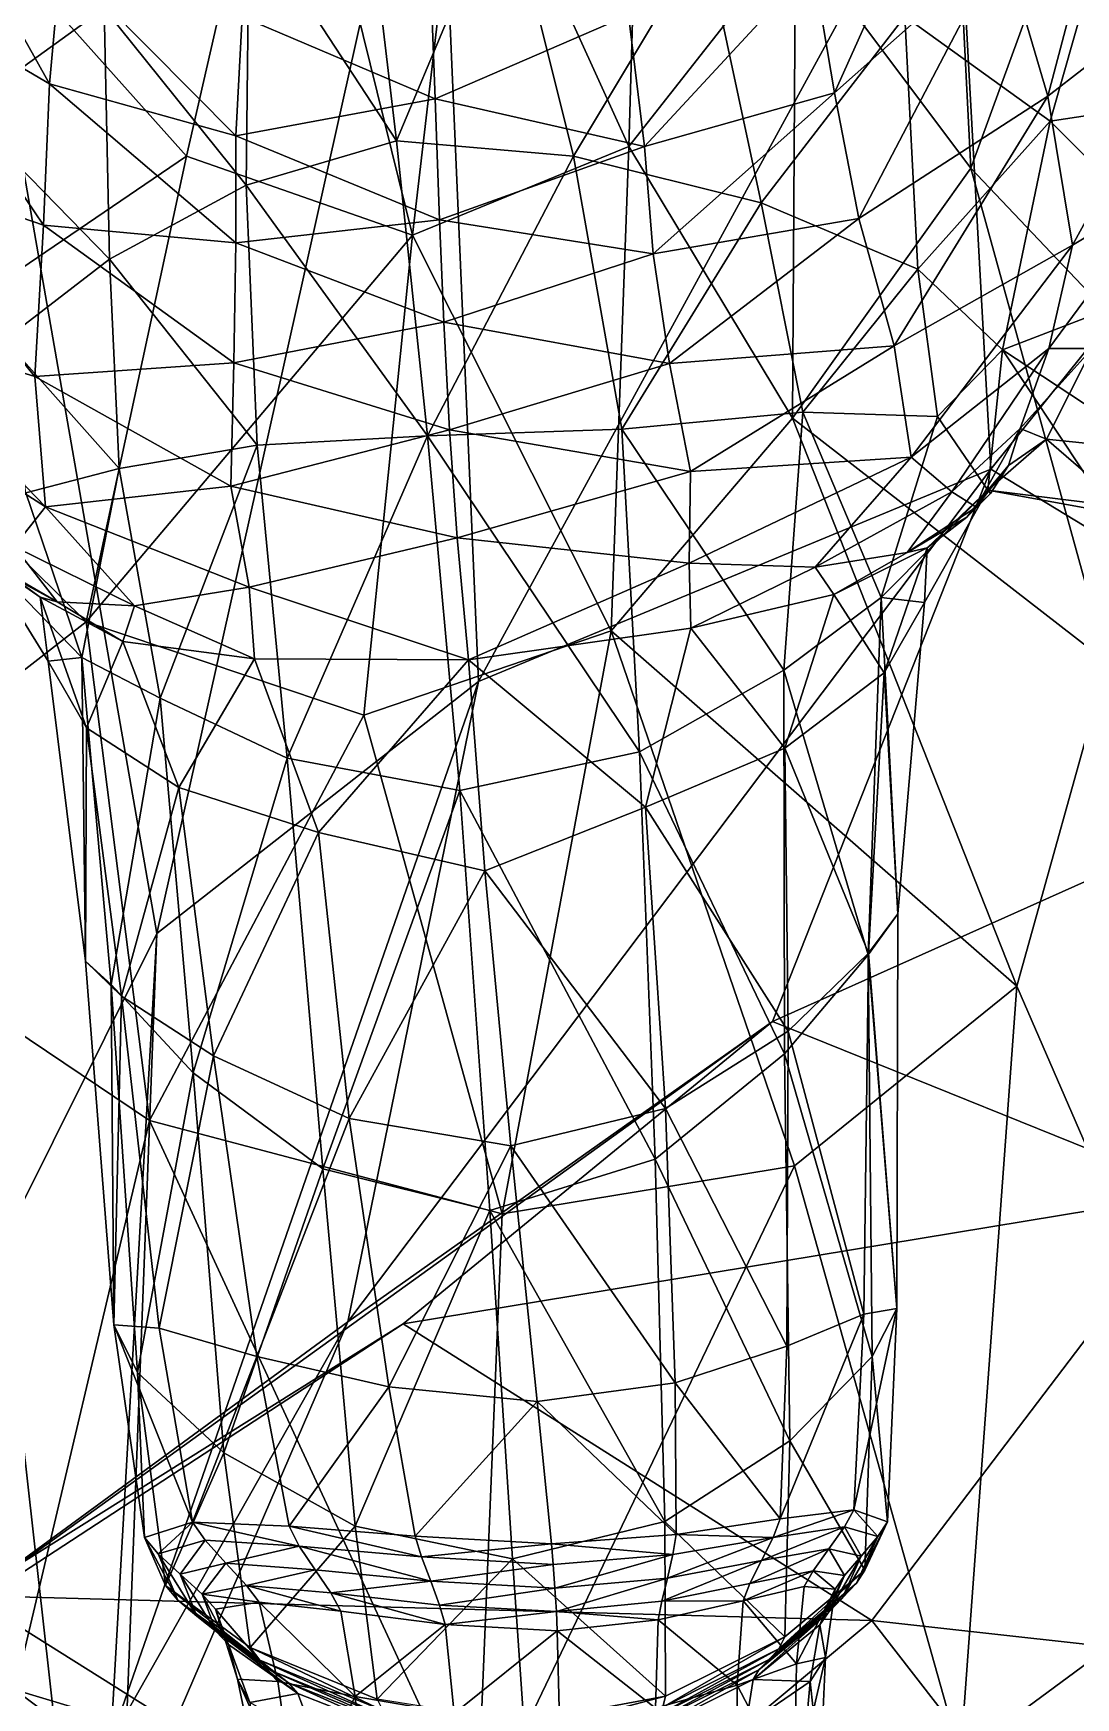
# Model space of a CAD drawing. Extents: x -1.1 to 1.1, y -4.3 to 7.3.
# Drawn here: x 0.6823 to 0.9207, y -0.3265 to 0.054 of the extents above; entities that cross this region are included whole.
import ezdxf

# ---------------------------------------------------------------- set-up
doc = ezdxf.new("R2010")
doc.units = 0
doc.layers.add('T_REX$LWO', color=1, linetype='CONTINUOUS')

msp = doc.modelspace()

# ---------------------------------------------------------------- linework, layer by layer
at = {"layer": 'T_REX$LWO'}
for points in [[(0.89292, 0.10539, 2.9616), (0.97708, 0.0487, 2.64228), (0.99046, 0.28365, 2.74375)], [(0.8566, 0.07663, 0.92979), (0.89062, 0.14322, 0.91645), (0.89673, 0.02313, 1.09956)], [(0.92145, 0.09117, 1.09988), (0.89673, 0.02313, 1.09956), (0.89062, 0.14322, 0.91645)], [(0.77424, 0.13335, 3.23915), (0.67239, 0.06605, 3.27455), (0.71049, -0.15181, 3.15648)], [(0.77424, 0.13335, 3.23915), (0.71049, -0.15181, 3.15648), (0.7841, -0.09417, 3.10861)], [(0.89292, 0.10539, 2.9616), (0.77424, 0.13335, 3.23915), (0.7841, -0.09417, 3.10861)], [(0.78094, 0.11064, 0.80609), (0.82142, 0.12982, 0.80107), (0.8185, 0.02812, 0.92695)], [(0.8566, 0.07663, 0.92979), (0.8185, 0.02812, 0.92695), (0.82142, 0.12982, 0.80107)], [(0.73999, 0.12511, 0.80301), (0.71728, 0.02589, 0.92866), (0.6755, 0.07266, 0.93083)], [(0.76902, 0.00783, 0.92596), (0.71728, 0.02589, 0.92866), (0.73999, 0.12511, 0.80301)], [(0.73999, 0.12511, 0.80301), (0.78094, 0.11064, 0.80609), (0.76902, 0.00783, 0.92596)], [(0.904, 0.07458, 0.33631), (0.91434, 0.03965, 0.31349), (0.93581, 0.1212, 0.3007)], [(0.95664, 0.07248, 0.2792), (0.93581, 0.1212, 0.3007), (0.91434, 0.03965, 0.31349)], [(0.8185, 0.02812, 0.92695), (0.76902, 0.00783, 0.92596), (0.78094, 0.11064, 0.80609)], [(0.86057, 0.06975, 0.37222), (0.8655, 0.04042, 0.34961), (0.89629, 0.10897, 0.3606)], [(0.904, 0.07458, 0.33631), (0.89629, 0.10897, 0.3606), (0.8655, 0.04042, 0.34961)], [(0.686, 0.04246, 0.3487), (0.65149, 0.10392, 0.35884), (0.64743, 0.06507, 0.33498)], [(0.65149, 0.10392, 0.35884), (0.686, 0.04246, 0.3487), (0.68854, 0.07096, 0.37181)], [(0.90125, -0.04566, 2.84706), (0.89292, 0.10539, 2.9616), (0.7841, -0.09417, 3.10861)], [(0.97708, 0.0487, 2.64228), (0.89292, 0.10539, 2.9616), (0.90125, -0.04566, 2.84706)], [(0.91485, 0.03387, 0.0825), (0.88162, 0.0578, 0.05137), (0.93188, 0.09381, 0.03882)], [(0.91485, 0.03387, 0.0825), (0.93188, 0.09381, 0.03882), (0.97354, 0.04279, 0.04891)], [(0.66629, 0.03649, 0.05109), (0.65205, 0.09085, 0.03157), (0.69846, 0.05969, 0.03617)], [(0.73164, 0.08095, 0.02657), (0.75799, 0.09119, 0.02251), (0.76531, 0.02944, 0.02474)], [(0.76531, 0.02944, 0.02474), (0.75799, 0.09119, 0.02251), (0.79018, 0.08862, 0.0213)], [(0.80578, 0.02592, 0.03737), (0.76531, 0.02944, 0.02474), (0.79018, 0.08862, 0.0213)], [(0.80578, 0.02592, 0.03737), (0.79018, 0.08862, 0.0213), (0.83574, 0.07592, 0.03213)], [(0.89673, 0.02313, 1.09956), (0.92145, 0.09117, 1.09988), (0.92493, -0.00657, 1.28726)], [(0.69846, 0.05969, 0.03617), (0.73164, 0.08095, 0.02657), (0.73092, 0.01924, 0.03585)], [(0.73092, 0.01924, 0.03585), (0.73164, 0.08095, 0.02657), (0.76531, 0.02944, 0.02474)], [(0.8185, 0.02812, 0.92695), (0.8566, 0.07663, 0.92979), (0.85589, -0.03401, 1.1059)], [(0.89673, 0.02313, 1.09956), (0.85589, -0.03401, 1.1059), (0.8566, 0.07663, 0.92979)], [(0.6755, 0.07266, 0.93083), (0.71728, 0.02589, 0.92866), (0.63973, -0.02674, 1.0983)], [(0.84872, 0.01523, 0.06134), (0.80578, 0.02592, 0.03737), (0.83574, 0.07592, 0.03213)], [(0.84872, 0.01523, 0.06134), (0.83574, 0.07592, 0.03213), (0.88162, 0.0578, 0.05137)], [(0.8655, 0.04042, 0.34961), (0.87111, 0.01168, 0.32834), (0.904, 0.07458, 0.33631)], [(0.91434, 0.03965, 0.31349), (0.904, 0.07458, 0.33631), (0.87111, 0.01168, 0.32834)], [(0.91434, 0.03965, 0.31349), (0.91992, 0.00555, 0.29509), (0.95664, 0.07248, 0.2792)], [(0.95664, 0.07248, 0.2792), (0.91992, 0.00555, 0.29509), (0.94158, 0.01855, 0.27918)], [(0.72858, 0.03059, 0.35761), (0.68854, 0.07096, 0.37181), (0.686, 0.04246, 0.3487)], [(0.68854, 0.07096, 0.37181), (0.72858, 0.03059, 0.35761), (0.73002, 0.05779, 0.39043)], [(0.82206, 0.02808, 0.35766), (0.86057, 0.06975, 0.37222), (0.81838, 0.05814, 0.38992)], [(0.8655, 0.04042, 0.34961), (0.86057, 0.06975, 0.37222), (0.82206, 0.02808, 0.35766)], [(0.68459, 0.01013, 0.32745), (0.64743, 0.06507, 0.33498), (0.64253, 0.02457, 0.31218)], [(0.64743, 0.06507, 0.33498), (0.68459, 0.01013, 0.32745), (0.686, 0.04246, 0.3487)], [(0.67239, 0.06605, 3.27455), (0.6749, -0.22323, 3.25261), (0.71049, -0.15181, 3.15648)], [(0.73002, 0.05779, 0.39043), (0.77416, 0.03903, 0.37699), (0.77322, 0.06525, 0.41855)], [(0.77416, 0.03903, 0.37699), (0.81838, 0.05814, 0.38992), (0.77322, 0.06525, 0.41855)], [(0.66629, 0.03649, 0.05109), (0.69846, 0.05969, 0.03617), (0.69967, 0.00236, 0.05214)], [(0.69967, 0.00236, 0.05214), (0.69846, 0.05969, 0.03617), (0.73092, 0.01924, 0.03585)], [(0.73002, 0.05779, 0.39043), (0.72858, 0.03059, 0.35761), (0.77416, 0.03903, 0.37699)], [(0.82206, 0.02808, 0.35766), (0.81838, 0.05814, 0.38992), (0.77416, 0.03903, 0.37699)], [(0.8846, 0.00009, 0.09174), (0.84872, 0.01523, 0.06134), (0.88162, 0.0578, 0.05137)], [(0.8846, 0.00009, 0.09174), (0.88162, 0.0578, 0.05137), (0.91485, 0.03387, 0.0825)], [(0.99983, -0.10548, 2.58327), (0.97708, 0.0487, 2.64228), (0.90125, -0.04566, 2.84706)], [(0.72857, 0.00608, 0.33508), (0.686, 0.04246, 0.3487), (0.68459, 0.01013, 0.32745)], [(0.686, 0.04246, 0.3487), (0.72857, 0.00608, 0.33508), (0.72858, 0.03059, 0.35761)], [(0.97354, 0.04279, 0.04891), (0.9495, -0.00088, 0.08769), (0.91485, 0.03387, 0.0825)], [(0.72858, 0.03059, 0.35761), (0.77516, 0.01132, 0.34471), (0.77416, 0.03903, 0.37699)], [(0.77516, 0.01132, 0.34471), (0.82206, 0.02808, 0.35766), (0.77416, 0.03903, 0.37699)], [(0.82206, 0.02808, 0.35766), (0.82405, 0.00357, 0.33523), (0.8655, 0.04042, 0.34961)], [(0.87111, 0.01168, 0.32834), (0.8655, 0.04042, 0.34961), (0.82405, 0.00357, 0.33523)], [(0.87111, 0.01168, 0.32834), (0.87919, -0.01749, 0.30667), (0.91434, 0.03965, 0.31349)], [(0.91992, 0.00555, 0.29509), (0.91434, 0.03965, 0.31349), (0.87919, -0.01749, 0.30667)], [(0.67577, -0.01605, 0.07287), (0.66629, 0.03649, 0.05109), (0.69967, 0.00236, 0.05214)], [(0.77516, 0.01132, 0.34471), (0.72858, 0.03059, 0.35761), (0.72857, 0.00608, 0.33508)], [(0.90391, -0.01839, 0.12778), (0.8846, 0.00009, 0.09174), (0.91485, 0.03387, 0.0825)], [(0.90391, -0.01839, 0.12778), (0.91485, 0.03387, 0.0825), (0.9495, -0.00088, 0.08769)], [(0.73092, 0.01924, 0.03585), (0.76531, 0.02944, 0.02474), (0.77239, -0.03804, 0.0299)], [(0.77239, -0.03804, 0.0299), (0.76531, 0.02944, 0.02474), (0.80578, 0.02592, 0.03737)], [(0.76902, 0.00783, 0.92596), (0.8185, 0.02812, 0.92695), (0.81445, -0.0826, 1.07907)], [(0.82405, 0.00357, 0.33523), (0.82206, 0.02808, 0.35766), (0.77516, 0.01132, 0.34471)], [(0.85589, -0.03401, 1.1059), (0.81445, -0.0826, 1.07907), (0.8185, 0.02812, 0.92695)], [(0.71728, 0.02589, 0.92866), (0.69438, -0.08057, 1.07379), (0.63973, -0.02674, 1.0983)], [(0.68264, -0.02447, 0.30543), (0.64253, 0.02457, 0.31218), (0.645, -0.0129, 0.29083)], [(0.64253, 0.02457, 0.31218), (0.68264, -0.02447, 0.30543), (0.68459, 0.01013, 0.32745)], [(0.71728, 0.02589, 0.92866), (0.76902, 0.00783, 0.92596), (0.69438, -0.08057, 1.07379)], [(0.81689, -0.03651, 0.05195), (0.77239, -0.03804, 0.0299), (0.80578, 0.02592, 0.03737)], [(0.81689, -0.03651, 0.05195), (0.80578, 0.02592, 0.03737), (0.84872, 0.01523, 0.06134)], [(0.85589, -0.03401, 1.1059), (0.89673, 0.02313, 1.09956), (0.9279, -0.08976, 1.29874)], [(0.92493, -0.00657, 1.28726), (0.9279, -0.08976, 1.29874), (0.89673, 0.02313, 1.09956)], [(0.69967, 0.00236, 0.05214), (0.73092, 0.01924, 0.03585), (0.73343, -0.0402, 0.03501)], [(0.73343, -0.0402, 0.03501), (0.73092, 0.01924, 0.03585), (0.77239, -0.03804, 0.0299)], [(0.85827, -0.03266, 0.08871), (0.81689, -0.03651, 0.05195), (0.84872, 0.01523, 0.06134)], [(0.85827, -0.03266, 0.08871), (0.84872, 0.01523, 0.06134), (0.8846, 0.00009, 0.09174)], [(0.94158, 0.01855, 0.27918), (0.91456, -0.01806, 0.28127), (0.92448, -0.01809, 0.25725)], [(0.91992, 0.00555, 0.29509), (0.91456, -0.01806, 0.28127), (0.94158, 0.01855, 0.27918)], [(0.82405, 0.00357, 0.33523), (0.82774, -0.02148, 0.31388), (0.87111, 0.01168, 0.32834)], [(0.87919, -0.01749, 0.30667), (0.87111, 0.01168, 0.32834), (0.82774, -0.02148, 0.31388)], [(0.72813, -0.02137, 0.31429), (0.68459, 0.01013, 0.32745), (0.68264, -0.02447, 0.30543)], [(0.68459, 0.01013, 0.32745), (0.72813, -0.02137, 0.31429), (0.72857, 0.00608, 0.33508)], [(0.76902, 0.00783, 0.92596), (0.75785, -0.10189, 1.06496), (0.69438, -0.08057, 1.07379)], [(0.72857, 0.00608, 0.33508), (0.77615, -0.01208, 0.32289), (0.77516, 0.01132, 0.34471)], [(0.81445, -0.0826, 1.07907), (0.75785, -0.10189, 1.06496), (0.76902, 0.00783, 0.92596)], [(0.77516, 0.01132, 0.34471), (0.77615, -0.01208, 0.32289), (0.82405, 0.00357, 0.33523)], [(0.77615, -0.01208, 0.32289), (0.72857, 0.00608, 0.33508), (0.72813, -0.02137, 0.31429)], [(0.87919, -0.01749, 0.30667), (0.88304, -0.0429, 0.28703), (0.91992, 0.00555, 0.29509)], [(0.91992, 0.00555, 0.29509), (0.88304, -0.0429, 0.28703), (0.91456, -0.01806, 0.28127)], [(0.67577, -0.01605, 0.07287), (0.69967, 0.00236, 0.05214), (0.70191, -0.04553, 0.06417)], [(0.70191, -0.04553, 0.06417), (0.69967, 0.00236, 0.05214), (0.73343, -0.0402, 0.03501)], [(0.82774, -0.02148, 0.31388), (0.82405, 0.00357, 0.33523), (0.77615, -0.01208, 0.32289)], [(0.88908, -0.0336, 0.12897), (0.85827, -0.03266, 0.08871), (0.8846, 0.00009, 0.09174)], [(0.88908, -0.0336, 0.12897), (0.8846, 0.00009, 0.09174), (0.90391, -0.01839, 0.12778)], [(0.9495, -0.00088, 0.08769), (0.93163, -0.03657, 0.12496), (0.90391, -0.01839, 0.12778)], [(0.68502, -0.05428, 0.28289), (0.645, -0.0129, 0.29083), (0.65454, -0.03473, 0.27061)], [(0.645, -0.0129, 0.29083), (0.68502, -0.05428, 0.28289), (0.68264, -0.02447, 0.30543)], [(0.72813, -0.02137, 0.31429), (0.77742, -0.03663, 0.30292), (0.77615, -0.01208, 0.32289)], [(0.77615, -0.01208, 0.32289), (0.77742, -0.03663, 0.30292), (0.82774, -0.02148, 0.31388)], [(0.68058, -0.0511, 0.09821), (0.67577, -0.01605, 0.07287), (0.70191, -0.04553, 0.06417)], [(0.82774, -0.02148, 0.31388), (0.83255, -0.04617, 0.29369), (0.87919, -0.01749, 0.30667)], [(0.88304, -0.0429, 0.28703), (0.87919, -0.01749, 0.30667), (0.83255, -0.04617, 0.29369)], [(0.88304, -0.0429, 0.28703), (0.89235, -0.05081, 0.27215), (0.91456, -0.01806, 0.28127)], [(0.90057, -0.05045, 0.17105), (0.88908, -0.0336, 0.12897), (0.90391, -0.01839, 0.12778)], [(0.91456, -0.01806, 0.28127), (0.89235, -0.05081, 0.27215), (0.90797, -0.03633, 0.25317)], [(0.90057, -0.05045, 0.17105), (0.90391, -0.01839, 0.12778), (0.9286, -0.05557, 0.15756)], [(0.90391, -0.01839, 0.12778), (0.93163, -0.03657, 0.12496), (0.9286, -0.05557, 0.15756)], [(0.91456, -0.01806, 0.28127), (0.90797, -0.03633, 0.25317), (0.92448, -0.01809, 0.25725)], [(0.92448, -0.01809, 0.25725), (0.90797, -0.03633, 0.25317), (0.914, -0.03883, 0.21496)], [(0.92448, -0.01809, 0.25725), (0.914, -0.03883, 0.21496), (0.94443, -0.04194, 0.23269)], [(0.68264, -0.02447, 0.30543), (0.72745, -0.04955, 0.29446), (0.72813, -0.02137, 0.31429)], [(0.77742, -0.03663, 0.30292), (0.72813, -0.02137, 0.31429), (0.72745, -0.04955, 0.29446)], [(0.83255, -0.04617, 0.29369), (0.82774, -0.02148, 0.31388), (0.77742, -0.03663, 0.30292)], [(0.72745, -0.04955, 0.29446), (0.68264, -0.02447, 0.30543), (0.68502, -0.05428, 0.28289)], [(0.63973, -0.02674, 1.0983), (0.69438, -0.08057, 1.07379), (0.62245, -0.13652, 1.24477)], [(0.81445, -0.0826, 1.07907), (0.85589, -0.03401, 1.1059), (0.90724, -0.16386, 1.26799)], [(0.85827, -0.03266, 0.08871), (0.85392, -0.0916, 0.07563), (0.81689, -0.03651, 0.05195)], [(0.8762, -0.07498, 0.12056), (0.85392, -0.0916, 0.07563), (0.85827, -0.03266, 0.08871)], [(0.9279, -0.08976, 1.29874), (0.90724, -0.16386, 1.26799), (0.85589, -0.03401, 1.1059)], [(0.88908, -0.0336, 0.12897), (0.8762, -0.07498, 0.12056), (0.85827, -0.03266, 0.08871)], [(0.8762, -0.07498, 0.12056), (0.88908, -0.0336, 0.12897), (0.90057, -0.05045, 0.17105)], [(0.68502, -0.05428, 0.28289), (0.65454, -0.03473, 0.27061), (0.67786, -0.06331, 0.26154)], [(0.72745, -0.04955, 0.29446), (0.7792, -0.06133, 0.28416), (0.77742, -0.03663, 0.30292)], [(0.73343, -0.0402, 0.03501), (0.77239, -0.03804, 0.0299), (0.74035, -0.11171, 0.02194)], [(0.77239, -0.03804, 0.0299), (0.77984, -0.11909, 0.01602), (0.74035, -0.11171, 0.02194)], [(0.81689, -0.03651, 0.05195), (0.82093, -0.11025, 0.03551), (0.77239, -0.03804, 0.0299)], [(0.82093, -0.11025, 0.03551), (0.77984, -0.11909, 0.01602), (0.77239, -0.03804, 0.0299)], [(0.77742, -0.03663, 0.30292), (0.7792, -0.06133, 0.28416), (0.83255, -0.04617, 0.29369)], [(0.85392, -0.0916, 0.07563), (0.82093, -0.11025, 0.03551), (0.81689, -0.03651, 0.05195)], [(0.89235, -0.05081, 0.27215), (0.89792, -0.05436, 0.24399), (0.90797, -0.03633, 0.25317)], [(0.90797, -0.03633, 0.25317), (0.89792, -0.05436, 0.24399), (0.90528, -0.04485, 0.21095)], [(0.90797, -0.03633, 0.25317), (0.90528, -0.04485, 0.21095), (0.914, -0.03883, 0.21496)], [(0.70191, -0.04553, 0.06417), (0.73343, -0.0402, 0.03501), (0.71124, -0.09804, 0.04649)], [(0.73343, -0.0402, 0.03501), (0.74035, -0.11171, 0.02194), (0.71124, -0.09804, 0.04649)], [(0.90528, -0.04485, 0.21095), (0.90057, -0.05045, 0.17105), (0.914, -0.03883, 0.21496)], [(0.914, -0.03883, 0.21496), (0.90057, -0.05045, 0.17105), (0.93198, -0.05431, 0.19703)], [(0.914, -0.03883, 0.21496), (0.93198, -0.05431, 0.19703), (0.94443, -0.04194, 0.23269)], [(0.68058, -0.0511, 0.09821), (0.70191, -0.04553, 0.06417), (0.69333, -0.08868, 0.08518)], [(0.70191, -0.04553, 0.06417), (0.71124, -0.09804, 0.04649), (0.69333, -0.08868, 0.08518)], [(0.88304, -0.0429, 0.28703), (0.83227, -0.06718, 0.27609), (0.86108, -0.06805, 0.2682)], [(0.83255, -0.04617, 0.29369), (0.83227, -0.06718, 0.27609), (0.88304, -0.0429, 0.28703)], [(0.86108, -0.06805, 0.2682), (0.89235, -0.05081, 0.27215), (0.88304, -0.0429, 0.28703)], [(0.89792, -0.05436, 0.24399), (0.90121, -0.05124, 0.20738), (0.90528, -0.04485, 0.21095)], [(0.90121, -0.05124, 0.20738), (0.90057, -0.05045, 0.17105), (0.90528, -0.04485, 0.21095)], [(0.90125, -0.04566, 2.84706), (0.7841, -0.09417, 3.10861), (0.75418, -0.24059, 2.96987)], [(0.8513, -0.1719, 2.80922), (0.90125, -0.04566, 2.84706), (0.75418, -0.24059, 2.96987)], [(0.83227, -0.06718, 0.27609), (0.83255, -0.04617, 0.29369), (0.7792, -0.06133, 0.28416)], [(0.99983, -0.10548, 2.58327), (0.90125, -0.04566, 2.84706), (0.8513, -0.1719, 2.80922)], [(0.67071, -0.06544, 0.13398), (0.68058, -0.0511, 0.09821), (0.69333, -0.08868, 0.08518)], [(0.68502, -0.05428, 0.28289), (0.73165, -0.07265, 0.27482), (0.72745, -0.04955, 0.29446)], [(0.7792, -0.06133, 0.28416), (0.72745, -0.04955, 0.29446), (0.73165, -0.07265, 0.27482)], [(0.89235, -0.05081, 0.27215), (0.86108, -0.06805, 0.2682), (0.88213, -0.06468, 0.24658)], [(0.90057, -0.05045, 0.17105), (0.88606, -0.07613, 0.16392), (0.8762, -0.07498, 0.12056)], [(0.88213, -0.06468, 0.24658), (0.89792, -0.05436, 0.24399), (0.89235, -0.05081, 0.27215)], [(0.90057, -0.05045, 0.17105), (0.88667, -0.0636, 0.20683), (0.88606, -0.07613, 0.16392)], [(0.88667, -0.0636, 0.20683), (0.90057, -0.05045, 0.17105), (0.89581, -0.05664, 0.20934)], [(0.89581, -0.05664, 0.20934), (0.90057, -0.05045, 0.17105), (0.90121, -0.05124, 0.20738)], [(0.89581, -0.05664, 0.20934), (0.90121, -0.05124, 0.20738), (0.89792, -0.05436, 0.24399)], [(0.90057, -0.05045, 0.17105), (0.9286, -0.05557, 0.15756), (0.93198, -0.05431, 0.19703)], [(0.68502, -0.05428, 0.28289), (0.67786, -0.06331, 0.26154), (0.70538, -0.07686, 0.26012)], [(0.73165, -0.07265, 0.27482), (0.68502, -0.05428, 0.28289), (0.70538, -0.07686, 0.26012)], [(0.89792, -0.05436, 0.24399), (0.88213, -0.06468, 0.24658), (0.89581, -0.05664, 0.20934)], [(0.88667, -0.0636, 0.20683), (0.89581, -0.05664, 0.20934), (0.88213, -0.06468, 0.24658)], [(0.67786, -0.06331, 0.26154), (0.67477, -0.06845, 0.22379), (0.68775, -0.07597, 0.22585)], [(0.70538, -0.07686, 0.26012), (0.67786, -0.06331, 0.26154), (0.68775, -0.07597, 0.22585)], [(0.73165, -0.07265, 0.27482), (0.78177, -0.08923, 0.26466), (0.7792, -0.06133, 0.28416)], [(0.7792, -0.06133, 0.28416), (0.78177, -0.08923, 0.26466), (0.83227, -0.06718, 0.27609)], [(0.86538, -0.07429, 0.24127), (0.88213, -0.06468, 0.24658), (0.86108, -0.06805, 0.2682)], [(0.88213, -0.06468, 0.24658), (0.86538, -0.07429, 0.24127), (0.88667, -0.0636, 0.20683)], [(0.88667, -0.0636, 0.20683), (0.86538, -0.07429, 0.24127), (0.87685, -0.09225, 0.19751)], [(0.88667, -0.0636, 0.20683), (0.87685, -0.09225, 0.19751), (0.88606, -0.07613, 0.16392)], [(0.67684, -0.07006, 0.17667), (0.67071, -0.06544, 0.13398), (0.68381, -0.07495, 0.17494)], [(0.68381, -0.07495, 0.17494), (0.67071, -0.06544, 0.13398), (0.68567, -0.08953, 0.12918)], [(0.69333, -0.08868, 0.08518), (0.68567, -0.08953, 0.12918), (0.67071, -0.06544, 0.13398)], [(0.68775, -0.07597, 0.22585), (0.67477, -0.06845, 0.22379), (0.67684, -0.07006, 0.17667)], [(0.83227, -0.06718, 0.27609), (0.78177, -0.08923, 0.26466), (0.83268, -0.08199, 0.26014)], [(0.83268, -0.08199, 0.26014), (0.86108, -0.06805, 0.2682), (0.83227, -0.06718, 0.27609)], [(0.86108, -0.06805, 0.2682), (0.83268, -0.08199, 0.26014), (0.86538, -0.07429, 0.24127)], [(0.68775, -0.07597, 0.22585), (0.67684, -0.07006, 0.17667), (0.68381, -0.07495, 0.17494)], [(0.70275, -0.08508, 0.22087), (0.68775, -0.07597, 0.22585), (0.68381, -0.07495, 0.17494)], [(0.70275, -0.08508, 0.22087), (0.68381, -0.07495, 0.17494), (0.69439, -0.1048, 0.17154)], [(0.68567, -0.08953, 0.12918), (0.69439, -0.1048, 0.17154), (0.68381, -0.07495, 0.17494)], [(0.70538, -0.07686, 0.26012), (0.68775, -0.07597, 0.22585), (0.70275, -0.08508, 0.22087)], [(0.73165, -0.07265, 0.27482), (0.70538, -0.07686, 0.26012), (0.73289, -0.08902, 0.25303)], [(0.78177, -0.08923, 0.26466), (0.73165, -0.07265, 0.27482), (0.73289, -0.08902, 0.25303)], [(0.86538, -0.07429, 0.24127), (0.83268, -0.08199, 0.26014), (0.85415, -0.10946, 0.22517)], [(0.8762, -0.07498, 0.12056), (0.87324, -0.15665, 0.09602), (0.85392, -0.0916, 0.07563)], [(0.86538, -0.07429, 0.24127), (0.85415, -0.10946, 0.22517), (0.87685, -0.09225, 0.19751)], [(0.88002, -0.14734, 0.14063), (0.87324, -0.15665, 0.09602), (0.8762, -0.07498, 0.12056)], [(0.88606, -0.07613, 0.16392), (0.88002, -0.14734, 0.14063), (0.8762, -0.07498, 0.12056)], [(0.73289, -0.08902, 0.25303), (0.70538, -0.07686, 0.26012), (0.70275, -0.08508, 0.22087)], [(0.88606, -0.07613, 0.16392), (0.87685, -0.09225, 0.19751), (0.88002, -0.14734, 0.14063)], [(0.69438, -0.08057, 1.07379), (0.70886, -0.19457, 1.23456), (0.62245, -0.13652, 1.24477)], [(0.69438, -0.08057, 1.07379), (0.75785, -0.10189, 1.06496), (0.70886, -0.19457, 1.23456)], [(0.75785, -0.10189, 1.06496), (0.81445, -0.0826, 1.07907), (0.78949, -0.21591, 1.22393)], [(0.83268, -0.08199, 0.26014), (0.78177, -0.08923, 0.26466), (0.82225, -0.12295, 0.24219)], [(0.81445, -0.0826, 1.07907), (0.8564, -0.20495, 1.23656), (0.78949, -0.21591, 1.22393)], [(0.90724, -0.16386, 1.26799), (0.8564, -0.20495, 1.23656), (0.81445, -0.0826, 1.07907)], [(0.83268, -0.08199, 0.26014), (0.82225, -0.12295, 0.24219), (0.85415, -0.10946, 0.22517)], [(0.69439, -0.1048, 0.17154), (0.71552, -0.11846, 0.21045), (0.70275, -0.08508, 0.22087)], [(0.73289, -0.08902, 0.25303), (0.70275, -0.08508, 0.22087), (0.71552, -0.11846, 0.21045)], [(0.68567, -0.08953, 0.12918), (0.69333, -0.08868, 0.08518), (0.69423, -0.1581, 0.12512)], [(0.69439, -0.1048, 0.17154), (0.68567, -0.08953, 0.12918), (0.69423, -0.1581, 0.12512)], [(0.69333, -0.08868, 0.08518), (0.70009, -0.1635, 0.08013), (0.69423, -0.1581, 0.12512)], [(0.69333, -0.08868, 0.08518), (0.71124, -0.09804, 0.04649), (0.70009, -0.1635, 0.08013)], [(0.71552, -0.11846, 0.21045), (0.74749, -0.12872, 0.23702), (0.73289, -0.08902, 0.25303)], [(0.78177, -0.08923, 0.26466), (0.73289, -0.08902, 0.25303), (0.74749, -0.12872, 0.23702)], [(0.74749, -0.12872, 0.23702), (0.78557, -0.13751, 0.2449), (0.78177, -0.08923, 0.26466)], [(0.78177, -0.08923, 0.26466), (0.78557, -0.13751, 0.2449), (0.82225, -0.12295, 0.24219)], [(0.90724, -0.16386, 1.26799), (0.9279, -0.08976, 1.29874), (0.96201, -0.29003, 1.41839)], [(0.7841, -0.09417, 3.10861), (0.70002, -0.33634, 3.03584), (0.75418, -0.24059, 2.96987)], [(0.7841, -0.09417, 3.10861), (0.71049, -0.15181, 3.15648), (0.70002, -0.33634, 3.03584)], [(0.85392, -0.0916, 0.07563), (0.85404, -0.17933, 0.05203), (0.82093, -0.11025, 0.03551)], [(0.87324, -0.15665, 0.09602), (0.85404, -0.17933, 0.05203), (0.85392, -0.0916, 0.07563)], [(0.87685, -0.09225, 0.19751), (0.85415, -0.10946, 0.22517), (0.8733, -0.15632, 0.1779)], [(0.87685, -0.09225, 0.19751), (0.8733, -0.15632, 0.1779), (0.88002, -0.14734, 0.14063)], [(0.71124, -0.09804, 0.04649), (0.71886, -0.18367, 0.0436), (0.70009, -0.1635, 0.08013)], [(0.71124, -0.09804, 0.04649), (0.74035, -0.11171, 0.02194), (0.71886, -0.18367, 0.0436)], [(0.75785, -0.10189, 1.06496), (0.78949, -0.21591, 1.22393), (0.70886, -0.19457, 1.23456)], [(0.69423, -0.1581, 0.12512), (0.70243, -0.16611, 0.1668), (0.69439, -0.1048, 0.17154)], [(0.71552, -0.11846, 0.21045), (0.69439, -0.1048, 0.17154), (0.70243, -0.16611, 0.1668)], [(0.8513, -0.1719, 2.80922), (0.94839, -0.21111, 2.57007), (0.99983, -0.10548, 2.58327)], [(0.82093, -0.11025, 0.03551), (0.82449, -0.20341, 0.02097), (0.77984, -0.11909, 0.01602)], [(0.85404, -0.17933, 0.05203), (0.82449, -0.20341, 0.02097), (0.82093, -0.11025, 0.03551)], [(0.85415, -0.10946, 0.22517), (0.82225, -0.12295, 0.24219), (0.85488, -0.17414, 0.20832)], [(0.85415, -0.10946, 0.22517), (0.85488, -0.17414, 0.20832), (0.8733, -0.15632, 0.1779)], [(0.74035, -0.11171, 0.02194), (0.74846, -0.20558, 0.01881), (0.71886, -0.18367, 0.0436)], [(0.74035, -0.11171, 0.02194), (0.77984, -0.11909, 0.01602), (0.74846, -0.20558, 0.01881)], [(0.70243, -0.16611, 0.1668), (0.72349, -0.1798, 0.20122), (0.71552, -0.11846, 0.21045)], [(0.74749, -0.12872, 0.23702), (0.71552, -0.11846, 0.21045), (0.72349, -0.1798, 0.20122)], [(0.77984, -0.11909, 0.01602), (0.78667, -0.21517, 0.00961), (0.74846, -0.20558, 0.01881)], [(0.82449, -0.20341, 0.02097), (0.78667, -0.21517, 0.00961), (0.77984, -0.11909, 0.01602)], [(0.82225, -0.12295, 0.24219), (0.78557, -0.13751, 0.2449), (0.82689, -0.19184, 0.22788)], [(0.82225, -0.12295, 0.24219), (0.82689, -0.19184, 0.22788), (0.85488, -0.17414, 0.20832)], [(0.72349, -0.1798, 0.20122), (0.75447, -0.19408, 0.22483), (0.74749, -0.12872, 0.23702)], [(0.78557, -0.13751, 0.2449), (0.74749, -0.12872, 0.23702), (0.75447, -0.19408, 0.22483)], [(0.62245, -0.13652, 1.24477), (0.70886, -0.19457, 1.23456), (0.67814, -0.32469, 1.35312)], [(0.75447, -0.19408, 0.22483), (0.79151, -0.20039, 0.23427), (0.78557, -0.13751, 0.2449)], [(0.78557, -0.13751, 0.2449), (0.79151, -0.20039, 0.23427), (0.82689, -0.19184, 0.22788)], [(0.88002, -0.14734, 0.14063), (0.87977, -0.23754, 0.13184), (0.87324, -0.15665, 0.09602)], [(0.88002, -0.14734, 0.14063), (0.8733, -0.15632, 0.1779), (0.87977, -0.23754, 0.13184)], [(0.71049, -0.15181, 3.15648), (0.6749, -0.22323, 3.25261), (0.69935, -0.44186, 3.11211)], [(0.71049, -0.15181, 3.15648), (0.69935, -0.44186, 3.11211), (0.70002, -0.33634, 3.03584)], [(0.70243, -0.16611, 0.1668), (0.69423, -0.1581, 0.12512), (0.7007, -0.24128, 0.12693)], [(0.69423, -0.1581, 0.12512), (0.70009, -0.1635, 0.08013), (0.7007, -0.24128, 0.12693)], [(0.87324, -0.15665, 0.09602), (0.8741, -0.24849, 0.0892), (0.85404, -0.17933, 0.05203)], [(0.8733, -0.15632, 0.1779), (0.85488, -0.17414, 0.20832), (0.8722, -0.23883, 0.16819)], [(0.8733, -0.15632, 0.1779), (0.8722, -0.23883, 0.16819), (0.87977, -0.23754, 0.13184)], [(0.87977, -0.23754, 0.13184), (0.8741, -0.24849, 0.0892), (0.87324, -0.15665, 0.09602)], [(0.70009, -0.1635, 0.08013), (0.70608, -0.2522, 0.08454), (0.7007, -0.24128, 0.12693)], [(0.70009, -0.1635, 0.08013), (0.71886, -0.18367, 0.0436), (0.70608, -0.2522, 0.08454)], [(0.7007, -0.24128, 0.12693), (0.71108, -0.24201, 0.1648), (0.70243, -0.16611, 0.1668)], [(0.72349, -0.1798, 0.20122), (0.70243, -0.16611, 0.1668), (0.71108, -0.24201, 0.1648)], [(0.8564, -0.20495, 1.23656), (0.90724, -0.16386, 1.26799), (0.8943, -0.33993, 1.37526)], [(0.90724, -0.16386, 1.26799), (0.96201, -0.29003, 1.41839), (0.8943, -0.33993, 1.37526)], [(0.8513, -0.1719, 2.80922), (0.75418, -0.24059, 2.96987), (0.64363, -0.32144, 2.74643)], [(0.76682, -0.24102, 2.68009), (0.8513, -0.1719, 2.80922), (0.64363, -0.32144, 2.74643)], [(0.94839, -0.21111, 2.57007), (0.8513, -0.1719, 2.80922), (0.76682, -0.24102, 2.68009)], [(0.85488, -0.17414, 0.20832), (0.82689, -0.19184, 0.22788), (0.85462, -0.24616, 0.19761)], [(0.85488, -0.17414, 0.20832), (0.85462, -0.24616, 0.19761), (0.8722, -0.23883, 0.16819)], [(0.71108, -0.24201, 0.1648), (0.7334, -0.24852, 0.19626), (0.72349, -0.1798, 0.20122)], [(0.75447, -0.19408, 0.22483), (0.72349, -0.1798, 0.20122), (0.7334, -0.24852, 0.19626)], [(0.85404, -0.17933, 0.05203), (0.8553, -0.26781, 0.05049), (0.82449, -0.20341, 0.02097)], [(0.8741, -0.24849, 0.0892), (0.8553, -0.26781, 0.05049), (0.85404, -0.17933, 0.05203)], [(0.71886, -0.18367, 0.0436), (0.72587, -0.27054, 0.04759), (0.70608, -0.2522, 0.08454)], [(0.71886, -0.18367, 0.0436), (0.74846, -0.20558, 0.01881), (0.72587, -0.27054, 0.04759)], [(0.82689, -0.19184, 0.22788), (0.79151, -0.20039, 0.23427), (0.82906, -0.2545, 0.21745)], [(0.82689, -0.19184, 0.22788), (0.82906, -0.2545, 0.21745), (0.85462, -0.24616, 0.19761)], [(0.78372, -0.35647, 1.34759), (0.67814, -0.32469, 1.35312), (0.70886, -0.19457, 1.23456)], [(0.70886, -0.19457, 1.23456), (0.78949, -0.21591, 1.22393), (0.78372, -0.35647, 1.34759)], [(0.7334, -0.24852, 0.19626), (0.76357, -0.25545, 0.21759), (0.75447, -0.19408, 0.22483)], [(0.79151, -0.20039, 0.23427), (0.75447, -0.19408, 0.22483), (0.76357, -0.25545, 0.21759)], [(0.76357, -0.25545, 0.21759), (0.79753, -0.25879, 0.22508), (0.79151, -0.20039, 0.23427)], [(0.79151, -0.20039, 0.23427), (0.79753, -0.25879, 0.22508), (0.82906, -0.2545, 0.21745)], [(0.8564, -0.20495, 1.23656), (0.8943, -0.33993, 1.37526), (0.78372, -0.35647, 1.34759)], [(0.78949, -0.21591, 1.22393), (0.8564, -0.20495, 1.23656), (0.78372, -0.35647, 1.34759)], [(0.82449, -0.20341, 0.02097), (0.82674, -0.28626, 0.02238), (0.78667, -0.21517, 0.00961)], [(0.8553, -0.26781, 0.05049), (0.82674, -0.28626, 0.02238), (0.82449, -0.20341, 0.02097)], [(0.74846, -0.20558, 0.01881), (0.75587, -0.28728, 0.02146), (0.72587, -0.27054, 0.04759)], [(0.74846, -0.20558, 0.01881), (0.78667, -0.21517, 0.00961), (0.75587, -0.28728, 0.02146)], [(0.76682, -0.24102, 2.68009), (0.87406, -0.30889, 2.46722), (0.94839, -0.21111, 2.57007)], [(1.02721, -0.32587, 2.17307), (0.94839, -0.21111, 2.57007), (0.87406, -0.30889, 2.46722)], [(0.78667, -0.21517, 0.00961), (0.79187, -0.29475, 0.01154), (0.75587, -0.28728, 0.02146)], [(0.82674, -0.28626, 0.02238), (0.79187, -0.29475, 0.01154), (0.78667, -0.21517, 0.00961)], [(0.6749, -0.22323, 3.25261), (0.65018, -0.50105, 3.20378), (0.69935, -0.44186, 3.11211)], [(0.85305, -0.2856, 0.19039), (0.86991, -0.28358, 0.16302), (0.8722, -0.23883, 0.16819)], [(0.8722, -0.23883, 0.16819), (0.85462, -0.24616, 0.19761), (0.85305, -0.2856, 0.19039)], [(0.86991, -0.28358, 0.16302), (0.87765, -0.28631, 0.12995), (0.87977, -0.23754, 0.13184)], [(0.87977, -0.23754, 0.13184), (0.8722, -0.23883, 0.16819), (0.86991, -0.28358, 0.16302)], [(0.87977, -0.23754, 0.13184), (0.87765, -0.28631, 0.12995), (0.8741, -0.24849, 0.0892)], [(0.75418, -0.24059, 2.96987), (0.64948, -0.48293, 2.88013), (0.64363, -0.32144, 2.74643)], [(0.76682, -0.24102, 2.68009), (0.64363, -0.32144, 2.74643), (0.66768, -0.30314, 2.53026)], [(0.75418, -0.24059, 2.96987), (0.70002, -0.33634, 3.03584), (0.64948, -0.48293, 2.88013)], [(0.87406, -0.30889, 2.46722), (0.76682, -0.24102, 2.68009), (0.66768, -0.30314, 2.53026)], [(0.7007, -0.24128, 0.12693), (0.70773, -0.28989, 0.12974), (0.71865, -0.28636, 0.164)], [(0.71108, -0.24201, 0.1648), (0.7007, -0.24128, 0.12693), (0.71865, -0.28636, 0.164)], [(0.7007, -0.24128, 0.12693), (0.70608, -0.2522, 0.08454), (0.70773, -0.28989, 0.12974)], [(0.7334, -0.24852, 0.19626), (0.71108, -0.24201, 0.1648), (0.71865, -0.28636, 0.164)], [(0.85462, -0.24616, 0.19761), (0.82906, -0.2545, 0.21745), (0.85305, -0.2856, 0.19039)], [(0.71865, -0.28636, 0.164), (0.74075, -0.28733, 0.19221), (0.7334, -0.24852, 0.19626)], [(0.76357, -0.25545, 0.21759), (0.7334, -0.24852, 0.19626), (0.74075, -0.28733, 0.19221)], [(0.8741, -0.24849, 0.0892), (0.87246, -0.29735, 0.09039), (0.8553, -0.26781, 0.05049)], [(0.87765, -0.28631, 0.12995), (0.87246, -0.29735, 0.09039), (0.8741, -0.24849, 0.0892)], [(0.70608, -0.2522, 0.08454), (0.7125, -0.30089, 0.0897), (0.70773, -0.28989, 0.12974)], [(0.70608, -0.2522, 0.08454), (0.72587, -0.27054, 0.04759), (0.7125, -0.30089, 0.0897)], [(0.82906, -0.2545, 0.21745), (0.79753, -0.25879, 0.22508), (0.82927, -0.28924, 0.20934)], [(0.82906, -0.2545, 0.21745), (0.82927, -0.28924, 0.20934), (0.85305, -0.2856, 0.19039)], [(0.74075, -0.28733, 0.19221), (0.76961, -0.28961, 0.21103), (0.76357, -0.25545, 0.21759)], [(0.79753, -0.25879, 0.22508), (0.76357, -0.25545, 0.21759), (0.76961, -0.28961, 0.21103)], [(0.76961, -0.28961, 0.21103), (0.80081, -0.29134, 0.21714), (0.79753, -0.25879, 0.22508)], [(0.79753, -0.25879, 0.22508), (0.80081, -0.29134, 0.21714), (0.82927, -0.28924, 0.20934)], [(0.8553, -0.26781, 0.05049), (0.85418, -0.31263, 0.05395), (0.82674, -0.28626, 0.02238)], [(0.87246, -0.29735, 0.09039), (0.85418, -0.31263, 0.05395), (0.8553, -0.26781, 0.05049)], [(0.72587, -0.27054, 0.04759), (0.73189, -0.31502, 0.05336), (0.7125, -0.30089, 0.0897)], [(0.72587, -0.27054, 0.04759), (0.75587, -0.28728, 0.02146), (0.73189, -0.31502, 0.05336)], [(0.85149, -0.28987, 0.18805), (0.86782, -0.28742, 0.16244), (0.86991, -0.28358, 0.16302)], [(0.86991, -0.28358, 0.16302), (0.85305, -0.2856, 0.19039), (0.85149, -0.28987, 0.18805)], [(0.86991, -0.28358, 0.16302), (0.86782, -0.28742, 0.16244), (0.87543, -0.28963, 0.13125)], [(0.87765, -0.28631, 0.12995), (0.86991, -0.28358, 0.16302), (0.87543, -0.28963, 0.13125)], [(0.71865, -0.28636, 0.164), (0.70773, -0.28989, 0.12974), (0.71081, -0.2936, 0.13119)], [(0.71081, -0.2936, 0.13119), (0.72157, -0.29054, 0.16355), (0.71865, -0.28636, 0.164)], [(0.71865, -0.28636, 0.164), (0.72157, -0.29054, 0.16355), (0.7431, -0.29184, 0.1899)], [(0.74075, -0.28733, 0.19221), (0.71865, -0.28636, 0.164), (0.7431, -0.29184, 0.1899)], [(0.75587, -0.28728, 0.02146), (0.76088, -0.32682, 0.02699), (0.73189, -0.31502, 0.05336)], [(0.74075, -0.28733, 0.19221), (0.7431, -0.29184, 0.1899), (0.77107, -0.29435, 0.20734)], [(0.76961, -0.28961, 0.21103), (0.74075, -0.28733, 0.19221), (0.77107, -0.29435, 0.20734)], [(0.75587, -0.28728, 0.02146), (0.79187, -0.29475, 0.01154), (0.76088, -0.32682, 0.02699)], [(0.82674, -0.28626, 0.02238), (0.82683, -0.32619, 0.02723), (0.79187, -0.29475, 0.01154)], [(0.85418, -0.31263, 0.05395), (0.82683, -0.32619, 0.02723), (0.82674, -0.28626, 0.02238)], [(0.85305, -0.2856, 0.19039), (0.82927, -0.28924, 0.20934), (0.85149, -0.28987, 0.18805)], [(0.84883, -0.29518, 0.18453), (0.86423, -0.29251, 0.16173), (0.86782, -0.28742, 0.16244)], [(0.86782, -0.28742, 0.16244), (0.85149, -0.28987, 0.18805), (0.84883, -0.29518, 0.18453)], [(0.86782, -0.28742, 0.16244), (0.86423, -0.29251, 0.16173), (0.87162, -0.29414, 0.13362)], [(0.87543, -0.28963, 0.13125), (0.86782, -0.28742, 0.16244), (0.87162, -0.29414, 0.13362)], [(0.87765, -0.28631, 0.12995), (0.87543, -0.28963, 0.13125), (0.87051, -0.30033, 0.09322)], [(0.87246, -0.29735, 0.09039), (0.87765, -0.28631, 0.12995), (0.87051, -0.30033, 0.09322)], [(0.71529, -0.30423, 0.09268), (0.71081, -0.2936, 0.13119), (0.70773, -0.28989, 0.12974)], [(0.7125, -0.30089, 0.0897), (0.71529, -0.30423, 0.09268), (0.70773, -0.28989, 0.12974)], [(0.72157, -0.29054, 0.16355), (0.71081, -0.2936, 0.13119), (0.71585, -0.29827, 0.13362)], [(0.71585, -0.29827, 0.13362), (0.72631, -0.29575, 0.16289), (0.72157, -0.29054, 0.16355)], [(0.7431, -0.29184, 0.1899), (0.72157, -0.29054, 0.16355), (0.72631, -0.29575, 0.16289)], [(0.72631, -0.29575, 0.16289), (0.74674, -0.29725, 0.18638), (0.7431, -0.29184, 0.1899)], [(0.7431, -0.29184, 0.1899), (0.74674, -0.29725, 0.18638), (0.77315, -0.2999, 0.20171)], [(0.77107, -0.29435, 0.20734), (0.7431, -0.29184, 0.1899), (0.77315, -0.2999, 0.20171)], [(0.80081, -0.29134, 0.21714), (0.76961, -0.28961, 0.21103), (0.77107, -0.29435, 0.20734)], [(0.77107, -0.29435, 0.20734), (0.80118, -0.29604, 0.21295), (0.80081, -0.29134, 0.21714)], [(0.82927, -0.28924, 0.20934), (0.80081, -0.29134, 0.21714), (0.82856, -0.2938, 0.20569)], [(0.80081, -0.29134, 0.21714), (0.80118, -0.29604, 0.21295), (0.82856, -0.2938, 0.20569)], [(0.8273, -0.29917, 0.20009), (0.84883, -0.29518, 0.18453), (0.85149, -0.28987, 0.18805)], [(0.85149, -0.28987, 0.18805), (0.82856, -0.2938, 0.20569), (0.8273, -0.29917, 0.20009)], [(0.82927, -0.28924, 0.20934), (0.82856, -0.2938, 0.20569), (0.85149, -0.28987, 0.18805)], [(0.84616, -0.3004, 0.18094), (0.86066, -0.29751, 0.16096), (0.86423, -0.29251, 0.16173)], [(0.86423, -0.29251, 0.16173), (0.84883, -0.29518, 0.18453), (0.84616, -0.3004, 0.18094)], [(0.86423, -0.29251, 0.16173), (0.86066, -0.29751, 0.16096), (0.86783, -0.29859, 0.13591)], [(0.87162, -0.29414, 0.13362), (0.86423, -0.29251, 0.16173), (0.86783, -0.29859, 0.13591)], [(0.87543, -0.28963, 0.13125), (0.87162, -0.29414, 0.13362), (0.86727, -0.30378, 0.0982)], [(0.87051, -0.30033, 0.09322), (0.87543, -0.28963, 0.13125), (0.86727, -0.30378, 0.0982)], [(0.8943, -0.33993, 1.37526), (0.96201, -0.29003, 1.41839), (0.90177, -0.40419, 1.46987)], [(0.96201, -0.29003, 1.41839), (0.97098, -0.34298, 1.49674), (0.90177, -0.40419, 1.46987)], [(0.71968, -0.30789, 0.09769), (0.71585, -0.29827, 0.13362), (0.71081, -0.2936, 0.13119)], [(0.71529, -0.30423, 0.09268), (0.71968, -0.30789, 0.09769), (0.71081, -0.2936, 0.13119)], [(0.72631, -0.29575, 0.16289), (0.71585, -0.29827, 0.13362), (0.72089, -0.30285, 0.1359)], [(0.72089, -0.30285, 0.1359), (0.73102, -0.30085, 0.1621), (0.72631, -0.29575, 0.16289)], [(0.74674, -0.29725, 0.18638), (0.72631, -0.29575, 0.16289), (0.73102, -0.30085, 0.1621)], [(0.79187, -0.29475, 0.01154), (0.79443, -0.33218, 0.01683), (0.76088, -0.32682, 0.02699)], [(0.80118, -0.29604, 0.21295), (0.77107, -0.29435, 0.20734), (0.77315, -0.2999, 0.20171)], [(0.77315, -0.2999, 0.20171), (0.80156, -0.30148, 0.20651), (0.80118, -0.29604, 0.21295)], [(0.82683, -0.32619, 0.02723), (0.79443, -0.33218, 0.01683), (0.79187, -0.29475, 0.01154)], [(0.82856, -0.2938, 0.20569), (0.80118, -0.29604, 0.21295), (0.80156, -0.30148, 0.20651)], [(0.80156, -0.30148, 0.20651), (0.8273, -0.29917, 0.20009), (0.82856, -0.2938, 0.20569)], [(0.82601, -0.30444, 0.19443), (0.84616, -0.3004, 0.18094), (0.84883, -0.29518, 0.18453)], [(0.84883, -0.29518, 0.18453), (0.8273, -0.29917, 0.20009), (0.82601, -0.30444, 0.19443)], [(0.87162, -0.29414, 0.13362), (0.86783, -0.29859, 0.13591), (0.86405, -0.30713, 0.10307)], [(0.86727, -0.30378, 0.0982), (0.87162, -0.29414, 0.13362), (0.86405, -0.30713, 0.10307)], [(0.72408, -0.31141, 0.10255), (0.72089, -0.30285, 0.1359), (0.71585, -0.29827, 0.13362)], [(0.71968, -0.30789, 0.09769), (0.72408, -0.31141, 0.10255), (0.71585, -0.29827, 0.13362)], [(0.73102, -0.30085, 0.1621), (0.75035, -0.30256, 0.18275), (0.74674, -0.29725, 0.18638)], [(0.77315, -0.2999, 0.20171), (0.74674, -0.29725, 0.18638), (0.75035, -0.30256, 0.18275)], [(0.75035, -0.30256, 0.18275), (0.77519, -0.30533, 0.196), (0.77315, -0.2999, 0.20171)], [(0.80156, -0.30148, 0.20651), (0.77315, -0.2999, 0.20171), (0.77519, -0.30533, 0.196)], [(0.8273, -0.29917, 0.20009), (0.80156, -0.30148, 0.20651), (0.80189, -0.30682, 0.20001)], [(0.80189, -0.30682, 0.20001), (0.82601, -0.30444, 0.19443), (0.8273, -0.29917, 0.20009)], [(0.84616, -0.3004, 0.18094), (0.82601, -0.30444, 0.19443), (0.84459, -0.3044, 0.17844)], [(0.84459, -0.3044, 0.17844), (0.85861, -0.30111, 0.1602), (0.86066, -0.29751, 0.16096)], [(0.86066, -0.29751, 0.16096), (0.84616, -0.3004, 0.18094), (0.84459, -0.3044, 0.17844)], [(0.87051, -0.30033, 0.09322), (0.86727, -0.30378, 0.0982), (0.85053, -0.31781, 0.06476)], [(0.85281, -0.31532, 0.05798), (0.87051, -0.30033, 0.09322), (0.85053, -0.31781, 0.06476)], [(0.87246, -0.29735, 0.09039), (0.87051, -0.30033, 0.09322), (0.85281, -0.31532, 0.05798)], [(0.85418, -0.31263, 0.05395), (0.87246, -0.29735, 0.09039), (0.85281, -0.31532, 0.05798)], [(0.86066, -0.29751, 0.16096), (0.85861, -0.30111, 0.1602), (0.86567, -0.30171, 0.13697)], [(0.86783, -0.29859, 0.13591), (0.86066, -0.29751, 0.16096), (0.86567, -0.30171, 0.13697)], [(0.86783, -0.29859, 0.13591), (0.86567, -0.30171, 0.13697), (0.86214, -0.30983, 0.10559)], [(0.86405, -0.30713, 0.10307), (0.86783, -0.29859, 0.13591), (0.86214, -0.30983, 0.10559)], [(0.78933, -0.37951, 2.33585), (0.66768, -0.30314, 2.53026), (0.58081, -0.34674, 2.36067)], [(0.66768, -0.30314, 2.53026), (0.78933, -0.37951, 2.33585), (0.87406, -0.30889, 2.46722)], [(0.73405, -0.31797, 0.05751), (0.71529, -0.30423, 0.09268), (0.7125, -0.30089, 0.0897)], [(0.73189, -0.31502, 0.05336), (0.73405, -0.31797, 0.05751), (0.7125, -0.30089, 0.0897)], [(0.73733, -0.32064, 0.06435), (0.71968, -0.30789, 0.09769), (0.71529, -0.30423, 0.09268)], [(0.73405, -0.31797, 0.05751), (0.73733, -0.32064, 0.06435), (0.71529, -0.30423, 0.09268)], [(0.73102, -0.30085, 0.1621), (0.72089, -0.30285, 0.1359), (0.7339, -0.30471, 0.16128)], [(0.72688, -0.31439, 0.10506), (0.72396, -0.30627, 0.13691), (0.72089, -0.30285, 0.1359)], [(0.72408, -0.31141, 0.10255), (0.72688, -0.31439, 0.10506), (0.72089, -0.30285, 0.1359)], [(0.72089, -0.30285, 0.1359), (0.72396, -0.30627, 0.13691), (0.7339, -0.30471, 0.16128)], [(0.73102, -0.30085, 0.1621), (0.7339, -0.30471, 0.16128), (0.75259, -0.30674, 0.18016)], [(0.75035, -0.30256, 0.18275), (0.73102, -0.30085, 0.1621), (0.75259, -0.30674, 0.18016)], [(0.75035, -0.30256, 0.18275), (0.75259, -0.30674, 0.18016), (0.7765, -0.30976, 0.19209)], [(0.77519, -0.30533, 0.196), (0.75035, -0.30256, 0.18275), (0.7765, -0.30976, 0.19209)], [(0.77519, -0.30533, 0.196), (0.80189, -0.30682, 0.20001), (0.80156, -0.30148, 0.20651)], [(0.82601, -0.30444, 0.19443), (0.82521, -0.30872, 0.1906), (0.84459, -0.3044, 0.17844)], [(0.84459, -0.3044, 0.17844), (0.82521, -0.30872, 0.1906), (0.84323, -0.32362, 0.17303)], [(0.84459, -0.3044, 0.17844), (0.84323, -0.32362, 0.17303), (0.85682, -0.3188, 0.15671)], [(0.85861, -0.30111, 0.1602), (0.84459, -0.3044, 0.17844), (0.85682, -0.3188, 0.15671)], [(0.86727, -0.30378, 0.0982), (0.86405, -0.30713, 0.10307), (0.84824, -0.32014, 0.07142)], [(0.85053, -0.31781, 0.06476), (0.86727, -0.30378, 0.0982), (0.84824, -0.32014, 0.07142)], [(0.86567, -0.30171, 0.13697), (0.85861, -0.30111, 0.1602), (0.85682, -0.3188, 0.15671)], [(0.85682, -0.3188, 0.15671), (0.86349, -0.31735, 0.13528), (0.86567, -0.30171, 0.13697)], [(0.86214, -0.30983, 0.10559), (0.86567, -0.30171, 0.13697), (0.86349, -0.31735, 0.13528)], [(0.74062, -0.32313, 0.07103), (0.72408, -0.31141, 0.10255), (0.71968, -0.30789, 0.09769)], [(0.73733, -0.32064, 0.06435), (0.74062, -0.32313, 0.07103), (0.71968, -0.30789, 0.09769)], [(0.73822, -0.32282, 0.15722), (0.7339, -0.30471, 0.16128), (0.72396, -0.30627, 0.13691)], [(0.72396, -0.30627, 0.13691), (0.72896, -0.32229, 0.13478), (0.73822, -0.32282, 0.15722)], [(0.72396, -0.30627, 0.13691), (0.72688, -0.31439, 0.10506), (0.72896, -0.32229, 0.13478)], [(0.75588, -0.32623, 0.17417), (0.75259, -0.30674, 0.18016), (0.7339, -0.30471, 0.16128)], [(0.7339, -0.30471, 0.16128), (0.73822, -0.32282, 0.15722), (0.75588, -0.32623, 0.17417)], [(0.75259, -0.30674, 0.18016), (0.75588, -0.32623, 0.17417), (0.7765, -0.30976, 0.19209)], [(0.80189, -0.30682, 0.20001), (0.77519, -0.30533, 0.196), (0.7765, -0.30976, 0.19209)], [(0.7765, -0.30976, 0.19209), (0.80211, -0.31123, 0.19563), (0.80189, -0.30682, 0.20001)], [(0.82601, -0.30444, 0.19443), (0.80189, -0.30682, 0.20001), (0.82521, -0.30872, 0.1906)], [(0.80189, -0.30682, 0.20001), (0.80211, -0.31123, 0.19563), (0.82521, -0.30872, 0.1906)], [(0.86405, -0.30713, 0.10307), (0.86214, -0.30983, 0.10559), (0.84688, -0.32239, 0.07506)], [(0.84824, -0.32014, 0.07142), (0.86405, -0.30713, 0.10307), (0.84688, -0.32239, 0.07506)], [(0.74278, -0.32557, 0.0747), (0.72688, -0.31439, 0.10506), (0.72408, -0.31141, 0.10255)], [(0.74062, -0.32313, 0.07103), (0.74278, -0.32557, 0.0747), (0.72408, -0.31141, 0.10255)], [(0.75588, -0.32623, 0.17417), (0.7785, -0.33011, 0.1847), (0.7765, -0.30976, 0.19209)], [(0.7765, -0.30976, 0.19209), (0.7785, -0.33011, 0.1847), (0.80211, -0.31123, 0.19563)], [(0.7785, -0.33011, 0.1847), (0.80262, -0.33177, 0.18784), (0.80211, -0.31123, 0.19563)], [(0.93843, -0.39167, 2.11068), (0.87406, -0.30889, 2.46722), (0.78933, -0.37951, 2.33585)], [(0.82521, -0.30872, 0.1906), (0.80211, -0.31123, 0.19563), (0.82455, -0.32892, 0.18362)], [(0.80211, -0.31123, 0.19563), (0.80262, -0.33177, 0.18784), (0.82455, -0.32892, 0.18362)], [(0.82521, -0.30872, 0.1906), (0.82455, -0.32892, 0.18362), (0.84323, -0.32362, 0.17303)], [(0.84688, -0.32239, 0.07506), (0.86214, -0.30983, 0.10559), (0.85991, -0.32285, 0.10554)], [(0.86349, -0.31735, 0.13528), (0.85991, -0.32285, 0.10554), (0.86214, -0.30983, 0.10559)], [(0.87406, -0.30889, 2.46722), (0.93843, -0.39167, 2.11068), (1.02721, -0.32587, 2.17307)], [(0.72688, -0.31439, 0.10506), (0.7318, -0.32761, 0.10478), (0.72896, -0.32229, 0.13478)], [(0.72688, -0.31439, 0.10506), (0.74278, -0.32557, 0.0747), (0.7318, -0.32761, 0.10478)], [(0.76217, -0.32943, 0.03186), (0.73405, -0.31797, 0.05751), (0.73189, -0.31502, 0.05336)], [(0.76088, -0.32682, 0.02699), (0.76217, -0.32943, 0.03186), (0.73189, -0.31502, 0.05336)], [(0.85281, -0.31532, 0.05798), (0.85053, -0.31781, 0.06476), (0.82521, -0.3305, 0.03989)], [(0.82626, -0.32869, 0.03203), (0.85281, -0.31532, 0.05798), (0.82521, -0.3305, 0.03989)], [(0.85418, -0.31263, 0.05395), (0.85281, -0.31532, 0.05798), (0.82626, -0.32869, 0.03203)], [(0.82683, -0.32619, 0.02723), (0.85418, -0.31263, 0.05395), (0.82626, -0.32869, 0.03203)], [(0.76407, -0.33139, 0.03977), (0.73733, -0.32064, 0.06435), (0.73405, -0.31797, 0.05751)], [(0.76217, -0.32943, 0.03186), (0.76407, -0.33139, 0.03977), (0.73405, -0.31797, 0.05751)], [(0.85053, -0.31781, 0.06476), (0.84824, -0.32014, 0.07142), (0.82414, -0.33211, 0.04761)], [(0.82521, -0.3305, 0.03989), (0.85053, -0.31781, 0.06476), (0.82414, -0.33211, 0.04761)], [(0.85682, -0.3188, 0.15671), (0.84323, -0.32362, 0.17303), (0.85632, -0.34862, 0.14975)], [(0.85632, -0.34862, 0.14975), (0.86223, -0.34414, 0.1295), (0.86349, -0.31735, 0.13528)], [(0.86349, -0.31735, 0.13528), (0.85682, -0.3188, 0.15671), (0.85632, -0.34862, 0.14975)], [(0.85991, -0.32285, 0.10554), (0.86349, -0.31735, 0.13528), (0.86223, -0.34414, 0.1295)], [(0.74247, -0.35274, 0.14935), (0.73822, -0.32282, 0.15722), (0.72896, -0.32229, 0.13478)], [(0.72896, -0.32229, 0.13478), (0.73454, -0.34902, 0.12831), (0.74247, -0.35274, 0.14935)], [(0.72896, -0.32229, 0.13478), (0.7318, -0.32761, 0.10478), (0.73454, -0.34902, 0.12831)], [(0.76596, -0.33315, 0.04753), (0.74062, -0.32313, 0.07103), (0.73733, -0.32064, 0.06435)], [(0.76407, -0.33139, 0.03977), (0.76596, -0.33315, 0.04753), (0.73733, -0.32064, 0.06435)], [(0.73822, -0.32282, 0.15722), (0.74247, -0.35274, 0.14935), (0.75588, -0.32623, 0.17417)], [(0.76724, -0.33518, 0.05193), (0.74278, -0.32557, 0.0747), (0.74062, -0.32313, 0.07103)], [(0.76596, -0.33315, 0.04753), (0.76724, -0.33518, 0.05193), (0.74062, -0.32313, 0.07103)], [(0.84824, -0.32014, 0.07142), (0.84688, -0.32239, 0.07506), (0.82355, -0.33401, 0.05198)], [(0.82414, -0.33211, 0.04761), (0.84824, -0.32014, 0.07142), (0.82355, -0.33401, 0.05198)], [(0.82355, -0.33401, 0.05198), (0.84688, -0.32239, 0.07506), (0.84525, -0.33284, 0.07665)], [(0.85991, -0.32285, 0.10554), (0.84525, -0.33284, 0.07665), (0.84688, -0.32239, 0.07506)], [(0.84525, -0.33284, 0.07665), (0.85991, -0.32285, 0.10554), (0.858, -0.34514, 0.10207)], [(0.86223, -0.34414, 0.1295), (0.858, -0.34514, 0.10207), (0.85991, -0.32285, 0.10554)], [(0.79175, -0.41048, 1.43555), (0.6501, -0.38767, 1.4362), (0.67814, -0.32469, 1.35312)], [(0.67814, -0.32469, 1.35312), (0.78372, -0.35647, 1.34759), (0.79175, -0.41048, 1.43555)], [(0.74278, -0.32557, 0.0747), (0.74671, -0.3361, 0.0762), (0.7318, -0.32761, 0.10478)], [(0.74247, -0.35274, 0.14935), (0.75882, -0.3583, 0.16515), (0.75588, -0.32623, 0.17417)], [(0.74278, -0.32557, 0.0747), (0.76724, -0.33518, 0.05193), (0.74671, -0.3361, 0.0762)], [(0.75588, -0.32623, 0.17417), (0.75882, -0.3583, 0.16515), (0.7785, -0.33011, 0.1847)], [(0.79443, -0.33218, 0.01683), (0.82683, -0.32619, 0.02723), (0.79477, -0.33462, 0.02192)], [(0.82683, -0.32619, 0.02723), (0.82626, -0.32869, 0.03203), (0.79477, -0.33462, 0.02192)], [(0.84323, -0.32362, 0.17303), (0.82455, -0.32892, 0.18362), (0.84307, -0.35559, 0.16497)], [(0.84323, -0.32362, 0.17303), (0.84307, -0.35559, 0.16497), (0.85632, -0.34862, 0.14975)]]:
    msp.add_3dface(points, dxfattribs=at)

doc.saveas('drawing.dxf')
